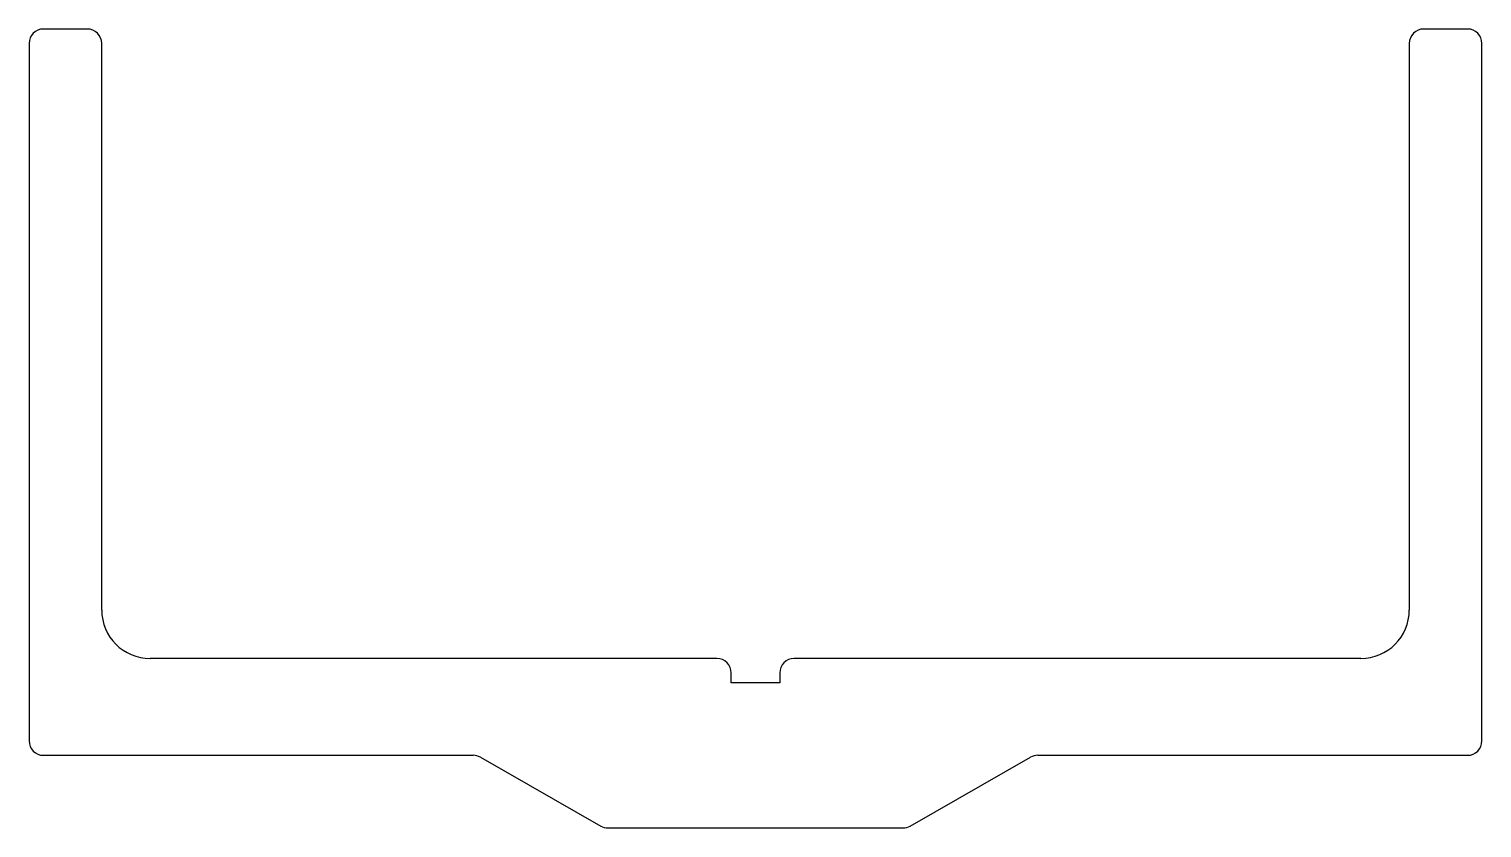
# Model space of a CAD drawing. Extents: x 2215.1 to 2245.1, y 967 to 983.5.
import ezdxf

# ---------------------------------------------------------------- set-up
doc = ezdxf.new("R2010")
doc.units = 0
doc.layers.get('0').update_dxf_attribs({"linetype": 'CONTINUOUS'})

msp = doc.modelspace()

# ---------------------------------------------------------------- linework, layer by layer
for p, q in [((2216.253, 983.519), (2215.353, 983.519)), ((2244.753, 983.519), (2243.853, 983.519)), ((2215.053, 983.219), (2215.053, 968.819)), ((2216.553, 971.519), (2216.553, 983.219)), ((2243.553, 983.219), (2243.553, 971.519)), ((2245.053, 968.819), (2245.053, 983.219)), ((2229.253, 970.519), (2217.553, 970.519)), ((2242.553, 970.519), (2230.853, 970.519)), ((2229.553, 970.019), (2229.553, 970.219)), ((2230.553, 970.219), (2230.553, 970.019)), ((2230.553, 970.019), (2229.553, 970.019)), ((2215.353, 968.519), (2224.223, 968.519)), ((2224.372, 968.479), (2226.859, 967.058)), ((2233.247, 967.058), (2235.734, 968.479)), ((2235.883, 968.519), (2244.753, 968.519)), ((2227.008, 967.019), (2233.098, 967.019))]:
    msp.add_line(p, q)
for centre, radius, start, end in [((2215.353, 983.219), 0.3, 90, 180), ((2216.253, 983.219), 0.3, 0, 90), ((2243.853, 983.219), 0.3, 90, 180), ((2244.753, 983.219), 0.3, 0, 90), ((2217.553, 971.519), 1, 180, 270), ((2242.553, 971.519), 1, 270, 0), ((2229.253, 970.219), 0.3, 0, 90), ((2230.853, 970.219), 0.3, 90, 180), ((2215.353, 968.819), 0.3, 180, 270), ((2244.753, 968.819), 0.3, 270, 360), ((2224.223, 968.219), 0.3, 60.2551, 90), ((2235.883, 968.219), 0.3, 90, 119.7449), ((2227.008, 967.319), 0.3, 240.2551, 270), ((2227.008, 967.319), 0.3, 240.2551, 270), ((2233.098, 967.319), 0.3, 270, 299.7449)]:
    msp.add_arc(centre, radius, start, end)

doc.saveas('drawing.dxf')
